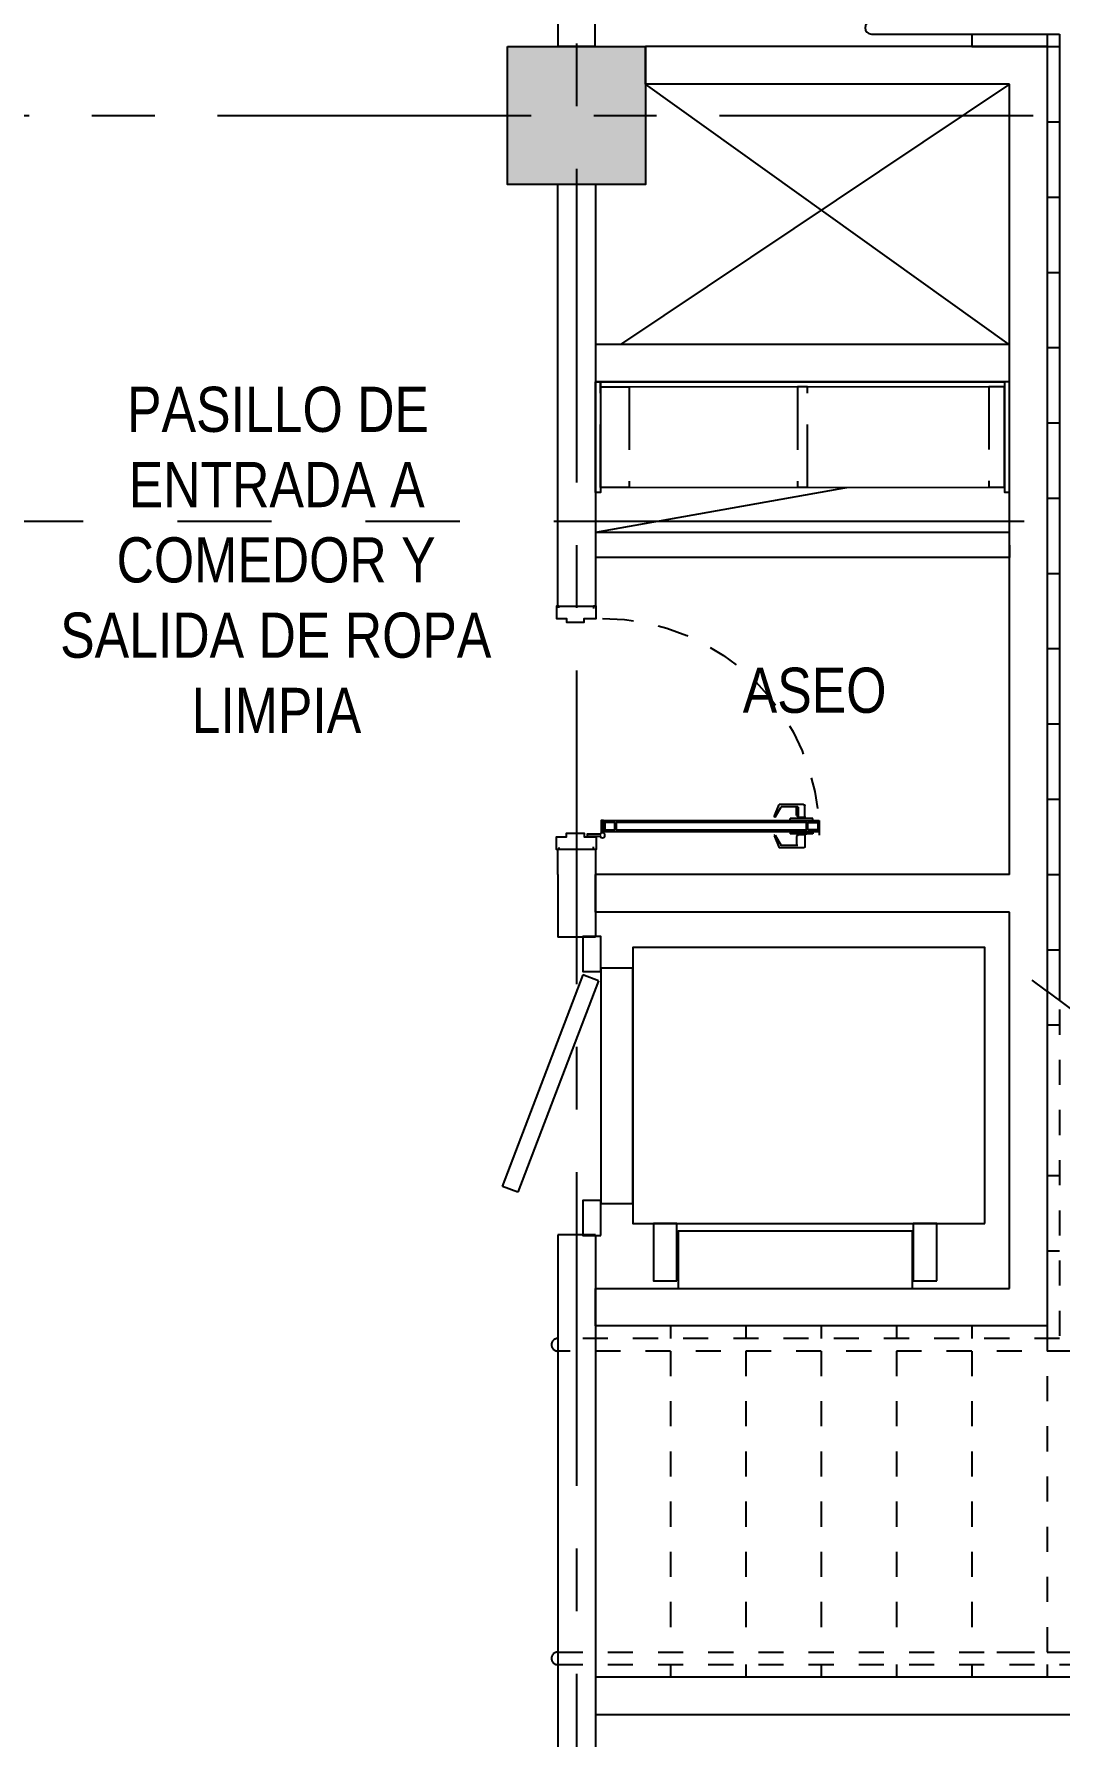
# Model space of a CAD drawing. Extents: x -28 to 149, y -33 to 76.
# Drawn here: x 53.84 to 57.93, y 18.66 to 25.45 of the extents above; entities that cross this region are included whole.
import ezdxf

# ---------------------------------------------------------------- set-up
doc = ezdxf.new("R2010")
doc.units = 0
doc.set_wipeout_variables(frame=1)
for name, pattern in [('CENTER', [2, 1.25, -0.25, 0.25, -0.25]), ('HIDDEN', [0.375, 0.25, -0.125]), ('HIDDEN2', [0.1875, 0.125, -0.0625]), ('PHANTOM2', [1.25, 0.625, -0.125, 0.125, -0.125, 0.125, -0.125]), ('STYLE_01', [0.15, 0.1, -0.05])]:
    doc.linetypes.add(name, pattern=pattern)
for name, color, linetype in [('arq-columnas', 5, 'Continuous'), ('arq-ejes-principales', 1, 'CENTER'), ('arq-equipamiento', 1, 'Continuous'), ('arq-escaleras', 1, 'Continuous'), ('arq-hatch', 252, 'Continuous'), ('arq-indicacion de corte', 5, 'PHANTOM2'), ('arq-mobiliario', 1, 'Continuous'), ('arq-muro', 5, 'Continuous'), ('arq-paredes-liv', 3, 'Continuous'), ('arq-proyeccion', 251, 'STYLE_01'), ('arq-puertas', 2, 'Continuous'), ('arq-san', 1, 'Continuous'), ('arq-text-area', 3, 'Continuous')]:
    doc.layers.add(name, color=color, linetype=linetype)
doc.layers.add('mv', color=191, linetype='Continuous', plot=False)
doc.styles.add('dape 2', font='ARIALN.TTF', dxfattribs={"height": 2.5})

# ---------------------------------------------------------------- blocks, each defined once
blk = doc.blocks.new('A$C72DC1C45')
for p, q in [((-0.1317, -1.5406), (-0.9753, -1.8612)), ((-0.1317, -1.5406), (-0.1087, -1.6028)), ((-0.1087, -1.6028), (-0.9523, -1.9233)), ((-0.9753, -1.8612), (-0.9518, -1.9231))]:
    blk.add_line(p, q)
for points in [[(-1.0991, 0), (0, 0), (0, -1.4037), (-1.0991, -1.4037)], [(-1.3282, -0.1924), (-1.0991, -0.1924), (-1.0991, -0.2859), (-1.3282, -0.2859)], [(-1.3581, -0.2892), (-1.1304, -0.2892), (-1.1304, -1.2223), (-1.3581, -1.2223)], [(-1.3282, -1.228), (-1.0991, -1.228), (-1.0991, -1.3215), (-1.3282, -1.3215)], [(-1.0193, -1.4037), (-0.0821, -1.4037), (-0.0821, -1.5314), (-1.0193, -1.5314)], [(-1.1469, -1.5314), (-1.008, -1.5314), (-1.008, -1.6026), (-1.1469, -1.6026)], [(-0.0947, -1.5314), (0.0442, -1.5314), (0.0442, -1.6026), (-0.0947, -1.6026)]]:
    blk.add_lwpolyline(points, close=True)
blk = doc.blocks.new('*U141')
for p, q in [((-0.1298, -0.7889), (-0.179, -0.8084)), ((-0.179, -0.9054), (-0.179, -0.8084)), ((-0.128, -0.7923), (-0.169, -0.8168)), ((-0.128, -0.7923), (-0.1298, -0.7889)), ((-0.057, -0.7923), (-0.0552, -0.7889)), ((-0.057, -0.7923), (-0.016, -0.8168)), ((-0.0552, -0.7889), (-0.006, -0.8084)), ((-0.006, -0.9054), (-0.006, -0.8084)), ((-0.169, -0.8834), (-0.169, -0.8168)), ((-0.1344, -0.8779), (-0.169, -0.8779)), ((-0.1344, -0.8779), (-0.1275, -0.8854)), ((-0.1275, -0.9154), (-0.1275, -0.8804)), ((-0.1225, -0.8804), (-0.1275, -0.8804)), ((-0.1225, -0.9429), (-0.1225, -0.8529)), ((-0.115, -0.8529), (-0.1225, -0.8529)), ((-0.07, -0.8529), (-0.0625, -0.8529)), ((-0.0625, -0.9429), (-0.0625, -0.8529)), ((-0.0625, -0.8804), (-0.0575, -0.8804)), ((-0.0506, -0.8779), (-0.0575, -0.8854)), ((-0.0575, -0.9154), (-0.0575, -0.8804)), ((-0.0506, -0.8779), (-0.016, -0.8779)), ((-0.016, -0.8834), (-0.016, -0.8168)), ((-0.1275, -0.9104), (-0.174, -0.9104)), ((-0.1275, -0.8854), (-0.167, -0.8854)), ((-0.1225, -0.9154), (-0.1275, -0.9154)), ((-0.115, -0.9429), (-0.1225, -0.9429)), ((-0.07, -0.9429), (-0.0625, -0.9429)), ((-0.0625, -0.9154), (-0.0575, -0.9154)), ((-0.0575, -0.9104), (-0.011, -0.9104))]:
    blk.add_line(p, q)
for points in [[(-0.9627, 0.069), (-0.97, 0.069), (-0.97, 0.079), (-0.92, 0.079), (-0.92, 0.039), (-0.905, 0.039), (-0.905, -0.031), (-0.92, -0.031), (-0.92, -0.079), (-0.97, -0.079), (-0.97, -0.069), (-0.96, -0.069)], [(-0.0073, 0.069), (0, 0.069), (0, 0.079), (-0.05, 0.079), (-0.05, 0.039), (-0.065, 0.039), (-0.065, -0.031), (-0.05, -0.031), (-0.05, -0.079), (0, -0.079), (0, -0.069), (-0.01, -0.069)], [(-0.0513, -0.0953), (-0.0513, -0.0453), (-0.0613, -0.0453), (-0.0613, -0.0953)], [(-0.065, -0.109), (-0.115, -0.109), (-0.115, -0.099), (-0.065, -0.099)]]:
    blk.add_lwpolyline(points)
for points in [[(-0.115, -0.9679), (-0.07, -0.9679), (-0.07, -0.109), (-0.115, -0.109)], [(-0.0775, -0.154), (-0.1075, -0.154), (-0.1075, -0.114), (-0.0775, -0.114)], [(-0.1075, -0.159), (-0.0775, -0.159), (-0.0775, -0.9179), (-0.1075, -0.9179)], [(-0.0775, -0.9229), (-0.1075, -0.9229), (-0.1075, -0.9629), (-0.0775, -0.9629)]]:
    blk.add_lwpolyline(points, close=True)
blk.add_circle((-0.0563, -0.104), 0.01)
at = {"color": 251, "linetype": 'HIDDEN2'}
blk.add_arc((-0.0563, -0.104), 0.864, 180, 270, dxfattribs=at)
for centre, radius, start, end in [((-0.174, -0.9054), 0.005, 180, 270), ((-0.167, -0.8834), 0.002, 180, 270), ((-0.011, -0.9054), 0.005, 270, 0)]:
    blk.add_arc(centre, radius, start, end)
at = {"layer": 'mv'}
blk.add_line((-0.07, -0.968), (-0.0563, -0.968), dxfattribs=at)
for p in [(-0.97, 0), (0, 0), (0, 0), (0, 0), (0, 0), (0, 0), (0, 0), (0, 0), (0, 0), (0, 0)]:
    blk.add_point(p, dxfattribs=at)

msp = doc.modelspace()

# ---------------------------------------------------------------- linework, layer by layer
at = {"layer": 'arq-columnas'}
msp.add_lwpolyline([(55.725, 25.4), (56.275, 25.4), (56.275, 24.85), (55.725, 24.85)], close=True, dxfattribs=at)
at = {"layer": 'arq-ejes-principales'}
for p, q in [((56, 36.9128), (56, -2.6791)), ((-5.4309, 25.125), (59.9297, 25.125))]:
    msp.add_line(p, q, dxfattribs=at)
at = {"layer": 'arq-escaleras'}
for p, q in [((57.175, 25.45), (57.625, 25.45)), ((57.575, 25.45), (57.575, 25.4))]:
    msp.add_line(p, q, dxfattribs=at)
msp.add_arc((57.175, 25.475), 0.025, 90, 270, dxfattribs=at)
at = {"layer": 'arq-hatch'}
msp.add_solid([(55.725, 25.4), (56.275, 25.4), (55.725, 24.85), (56.275, 24.85)], dxfattribs=at)
at = {"layer": 'arq-muro'}
for p, q in [((56.275, 25.25), (56.275, 25.4)), ((57.725, 25.25), (56.275, 25.25)), ((57.725, 22.1), (56.075, 22.1)), ((56.075, 21.95), (56.075, 22.1)), ((57.725, 21.95), (56.075, 21.95)), ((57.725, 20.45), (57.725, 21.95)), ((56.075, 20.45), (57.725, 20.45)), ((56.075, 20.3), (56.075, 20.45))]:
    msp.add_line(p, q, dxfattribs=at)
at = {"layer": 'arq-paredes-liv'}
for p, q in [((55.925, 25.68), (55.925, 25.4)), ((56.073, 25.68), (56.073, 25.4)), ((56.073, 25.4), (55.925, 25.4)), ((55.925, 23.17), (55.925, 24.85)), ((56.075, 24.85), (55.925, 24.85)), ((57.7237, 24.213), (56.075, 24.213)), ((57.7237, 23.463), (56.075, 23.463)), ((56.075, 23.463), (56.075, 23.363)), ((57.7237, 23.463), (57.725, 23.363)), ((57.725, 23.363), (56.075, 23.363)), ((55.925, 23.17), (56.073, 23.17)), ((56.075, 22.2), (55.925, 22.2)), ((55.925, 22.1), (55.925, 22.2)), ((56.075, 22.2), (56.075, 21.85)), ((55.925, 22.1), (55.925, 21.85)), ((56.075, 21.85), (55.925, 21.85)), ((55.925, 20.6637), (55.925, 17.4)), ((56.075, 20.6637), (55.925, 20.6637)), ((56.075, 20.6637), (56.075, 17.4))]:
    msp.add_line(p, q, dxfattribs=at)
at = {"layer": 'arq-proyeccion'}
for p, q in [((56.075, 20.3), (56.075, 20.25)), ((56.375, 20.3), (56.375, 20.25)), ((56.675, 20.3), (56.675, 20.25)), ((56.975, 20.3), (56.975, 20.25)), ((57.275, 20.3), (57.275, 20.25)), ((57.575, 20.3), (57.575, 20.25)), ((56.075, 20.2), (56.075, 19)), ((56.375, 20.2), (56.375, 19)), ((56.675, 20.2), (56.675, 19)), ((56.975, 20.2), (56.975, 19)), ((57.275, 20.2), (57.275, 19)), ((57.575, 20.2), (57.575, 19)), ((56.075, 18.95), (56.075, 18.9)), ((56.075, 18.95), (56.075, 18.9)), ((56.375, 18.95), (56.375, 18.9)), ((56.675, 18.95), (56.675, 18.9)), ((56.975, 18.95), (56.975, 18.9)), ((57.275, 18.95), (57.275, 18.9)), ((57.575, 19), (57.625, 19)), ((57.575, 19), (57.625, 19)), ((57.575, 18.95), (57.575, 18.9))]:
    msp.add_line(p, q, dxfattribs=at)
for centre in [(55.925, 20.225), (55.925, 18.975)]:
    msp.add_arc(centre, 0.025, 90, 270, dxfattribs=at)
at = {"layer": 'arq-san'}
for p, q in [((57.725, 25.25), (56.175, 24.213)), ((57.7237, 24.213), (56.275, 25.25)), ((57.4529, 23.7767), (56.075, 24.063)), ((57.5035, 23.7767), (57.7237, 24.063)), ((57.4557, 23.7089), (56.075, 23.463))]:
    msp.add_line(p, q, dxfattribs=at)
msp.add_circle((57.4782, 23.7438), 0.0415, dxfattribs=at)

# ---------------------------------------------------------------- block references
at = {"layer": 'arq-equipamiento', "xscale": -1, "rotation": 270}
msp.add_blockref('A$C72DC1C45', (57.6276, 21.8081), dxfattribs=at)
at = {"layer": 'arq-puertas', "color": 253, "xscale": -1, "rotation": 90}
msp.add_blockref('*U141', (55.999, 22.2), dxfattribs=at)

# ---------------------------------------------------------------- texts
at = {"layer": 'arq-text-area', "char_height": 0.18, "style": 'dape 2'}
for s, insert, width, attachment_point in [('\\pi0.31175;PASILLO DE \\P\\pi0.31801;ENTRADA A \\P\\pi0.26994;COMEDOR Y \\P\\pi0.045065;SALIDA DE ROPA \\P\\pi0.56904;LIMPIA', (53.8971, 24.0441), 1.800007, 1), ('\\pi0.063938; ASEO', (56.541, 22.7417), 0.749404, 7)]:
    msp.add_mtext(s, dxfattribs=dict(at, insert=insert, width=width, attachment_point=attachment_point))

# ---------------------------------------------------------------- next in the draw order: wipeouts: each hides what was drawn before it
for points in [[(57.875, 18.75), (59.425, 18.75), (59.425, 27.25), (57.8805, 27.25), (57.8805, 18.75)], [(56.0751, 23.623), (56.0951, 23.623), (56.0951, 23.643), (57.7051, 23.6434), (57.7051, 23.6234), (57.7251, 23.6235), (57.725, 24.0635), (56.075, 24.063)]]:
    msp.add_wipeout(points).dxf.layer = 'arq-mobiliario'

# ---------------------------------------------------------------- next in the draw order: hatches: boundary and pattern name
at = {"layer": 'arq-hatch'}
h = msp.add_hatch(dxfattribs=at)
h.set_pattern_fill('LINE', color=8, scale=0.02, angle=45, style=0)
h.set_pattern_definition([(45, (56.22398, 4.97406), (-0.04490128, 0.04490128), [])])
h.paths.add_polyline_path([(56.306, 6.62), (56.176, 6.67), (56.176, 4.4481), (56.306, 4.4966)])
h.paths.add_polyline_path([(56.3053, 4.0878), (56.176, 4.1375), (56.176, 3.9938), (56.0849, 3.9938), (56.1349, 3.8639), (56.3049, 3.8639)])
h.paths.add_polyline_path([(55.7735, 3.9938), (53.9322, 3.9938), (53.9322, 3.8638), (54.1448, 3.8638), (55.1734, 3.8638), (55.7249, 3.8638)])
h.paths.add_polyline_path([(53.9322, 3.9938), (53.8322, 3.9938), (53.8322, 3.8638), (53.9322, 3.8638)])
h.paths.add_polyline_path([(53.8322, 3.9938), (53.5432, 3.9938), (53.5932, 3.8638), (53.8322, 3.8638)])
h.paths.add_polyline_path([(-0.1776, 4.5303), (-0.3076, 4.4803), (-0.3076, 4.2812), (-0.1776, 4.2812)])
h.paths.add_polyline_path([(-0.1776, 4.2812), (-0.3076, 4.2812), (-0.3076, 4.1562), (-0.1776, 4.1562)])
h.paths.add_polyline_path([(0, 4.0803), (-0.1776, 4.0803), (-0.1776, 4.1562), (-0.3076, 4.1562), (-0.3076, 3.9503), (0, 3.9503)])
h.paths.add_polyline_path([(0.2724, 4.0803), (0, 4.0803), (0, 3.9503), (0.2224, 3.9503)])
h.paths.add_polyline_path([(10.3138, 5.6199), (8.2571, 5.6238), (8.2772, 5.57), (8.7716, 5.57), (9.8002, 5.57), (10.2946, 5.57)])
h.paths.add_polyline_path([(10.3446, 5.7), (8.2287, 5.7), (8.2571, 5.6238), (10.3138, 5.6199)])
h.paths.add_polyline_path([(12.7719, 5.7), (10.656, 5.7), (10.6862, 5.6192), (12.7393, 5.6153)])
h.paths.add_polyline_path([(12.7393, 5.6153), (10.6862, 5.6192), (10.7046, 5.57), (11.199, 5.57), (12.2275, 5.57), (12.2275, 5.5701), (12.7219, 5.5701)])
h.paths.add_polyline_path([(13.1, 5.7), (13.0833, 5.7), (13.1, 5.6552)])
h.paths.add_polyline_path([(56.306, 8.6376), (56.1754, 8.6878), (56.1754, 8.1159), (56.1754, 8.0999), (56.1754, 8.05), (56.306, 8.05)])
h.paths.add_polyline_path([(56.306, 8.05), (56.1754, 8.05), (56.1754, 7.2312), (56, 7.2312), (56.175, 7.2256), (56, 7.22), (56.175, 7.22), (56.175, 6.981), (56.306, 7.03)])
h.paths.add_polyline_path([(49.6461, 35.08), (48.5573, 35.08), (48.5087, 34.95), (49.6461, 34.95)])
h.paths.add_polyline_path([(50.5797, 35.08), (49.6461, 35.08), (49.6461, 34.95), (50.6297, 34.95)])
h.paths.add_polyline_path([(51.0789, 35.08), (50.9883, 35.08), (50.9397, 34.95), (51.0789, 34.95)])
h.paths.add_polyline_path([(51.2289, 35.08), (51.0789, 35.08), (51.0789, 34.95), (51.2289, 34.95)])
h.paths.add_polyline_path([(53.0056, 35.08), (51.2289, 35.08), (51.2289, 34.95), (53.0556, 34.95)])
h.paths.add_polyline_path([(20.5106, 35.08), (20, 35.08), (20, 34.9502), (20.5106, 34.9502)])
h.paths.add_polyline_path([(20, 35.08), (19.482, 35.08), (19.482, 34.9502), (20, 34.9502)])
h.paths.add_polyline_path([(42.086, 35.08), (41.0575, 35.08), (41.0575, 34.95), (42.086, 34.95)])
h.paths.add_polyline_path([(41.0575, 35.08), (40.563, 35.08), (40.513, 34.95), (41.0575, 34.95)])
h.paths.add_polyline_path([(42.5804, 35.08), (42.086, 35.08), (42.086, 34.95), (42.629, 34.95)])
edge = h.paths.add_edge_path()
edge.add_line((34.5796, 35.08), (34.4, 35.08))
edge.add_arc((34.4, 34.98), 0.1, 90, 179.99998)
edge.add_line((34.3, 34.98), (34.3, 34.95))
edge.add_line((34.3, 34.95), (34.6282, 34.95))
edge.add_line((34.6282, 34.95), (34.5796, 35.08))
h.paths.add_polyline_path([(37.0056, 35.08), (34.9882, 35.08), (34.9382, 34.95), (37.0541, 34.95)])
h.paths.add_polyline_path([(39.4373, 35.08), (37.4141, 35.08), (37.3641, 34.95), (39.4858, 34.95)])
h.paths.add_polyline_path([(18.573, 35.0802), (17.3999, 35.0802), (17.3999, 34.9502), (18.6216, 34.9502)])
h.paths.add_polyline_path([(19.482, 35.08), (18.9876, 35.08), (18.9391, 34.9502), (19.482, 34.9502)])
h.paths.add_polyline_path([(20.9731, 35.08), (20.5106, 35.08), (20.5106, 34.9502), (20.9731, 34.9502)])
h.paths.add_polyline_path([(8.5108, 34.95), (8.5594, 35.08), (10.5792, 35.08), (10.6292, 34.95)])
edge = h.paths.add_edge_path()
edge.add_line((10.9417, 34.95), (10.9903, 35.08))
edge.add_line((10.9903, 35.08), (13.0077, 35.08))
edge.add_line((13.0077, 35.08), (13.0327, 35.015))
edge.add_line((13.0327, 35.015), (13.0577, 34.95))
edge.add_line((13.0577, 34.95), (10.9417, 34.95))

# ---------------------------------------------------------------- next in the draw order: linework, layer by layer
at = {"layer": 'arq-escaleras'}
for p, q in [((57.175, 25.45), (57.925, 25.45)), ((57.575, 25.4), (57.925, 25.4)), ((57.875, 25.45), (57.875, 21.6331)), ((57.925, 25.45), (57.925, 21.596)), ((57.875, 25.1), (57.925, 25.1)), ((57.875, 24.8), (57.925, 24.8)), ((57.875, 24.5), (57.925, 24.5)), ((57.875, 24.2), (57.925, 24.2)), ((57.875, 23.9), (57.925, 23.9)), ((57.875, 23.6), (57.925, 23.6)), ((57.875, 23.3), (57.925, 23.3)), ((57.875, 23), (57.925, 23)), ((57.875, 22.7), (57.925, 22.7)), ((57.875, 22.4), (57.925, 22.4)), ((57.875, 22.1), (57.925, 22.1)), ((57.875, 21.8), (57.925, 21.8))]:
    msp.add_line(p, q, dxfattribs=at)
msp.add_lwpolyline([(57.8144, 21.678), (58.415, 21.2326), (58.6849, 21.3673), (58.3903, 20.9), (58.531, 21.0476), (59.7937, 20.4144)], dxfattribs=at)
at = {"layer": 'arq-indicacion de corte', "ltscale": 3}
msp.add_line((-7.8406, 23.5085), (63.8, 23.5085), dxfattribs=at)
at = {"layer": 'arq-mobiliario'}
msp.add_line((56.075, 24.063), (56.075, 24.063), dxfattribs=at)
for points in [[(56.0751, 23.623), (56.075, 24.063), (56.095, 24.063), (56.0951, 23.623)], [(56.095, 24.043), (56.095, 24.063), (57.705, 24.0634), (57.705, 24.0434)], [(57.7051, 23.6434), (57.705, 24.0434), (56.095, 24.043), (56.0951, 23.643)], [(57.7251, 23.6235), (57.725, 24.0635), (57.705, 24.0634), (57.7051, 23.6234)]]:
    msp.add_lwpolyline(points, close=True, dxfattribs=at)
at = {"layer": 'arq-mobiliario', "color": 8, "linetype": 'HIDDEN'}
for points in [[(56.0951, 23.643), (56.095, 24.043), (56.21, 24.0431), (56.2101, 23.6431)], [(56.9201, 23.6432), (56.92, 24.0432), (56.88, 24.0432), (56.8801, 23.6432)], [(57.7051, 23.6434), (57.705, 24.0434), (57.643, 24.0434), (57.6431, 23.6434)]]:
    msp.add_lwpolyline(points, close=True, dxfattribs=at)
at = {"layer": 'arq-muro'}
for p, q in [((57.875, 25.4), (56.275, 25.4)), ((57.875, 25.4), (57.875, 20.3)), ((57.725, 22.1), (57.725, 25.25)), ((57.875, 20.3), (56.075, 20.3))]:
    msp.add_line(p, q, dxfattribs=at)
at = {"layer": 'arq-paredes-liv'}
for p, q in [((56.075, 24.85), (56.075, 23.17)), ((56.075, 24.213), (56.075, 24.063)), ((57.7237, 24.213), (57.7237, 24.063)), ((57.7237, 24.063), (56.075, 24.063))]:
    msp.add_line(p, q, dxfattribs=at)
at = {"layer": 'arq-paredes-liv', "linetype": 'ByBlock'}
for p, q in [((59.275, 18.9), (56.075, 18.9)), ((59.275, 18.75), (56.075, 18.75))]:
    msp.add_line(p, q, dxfattribs=at)
at = {"layer": 'arq-proyeccion'}
for p, q in [((57.925, 21.561), (57.925, 20.25)), ((57.875, 21.5), (57.925, 21.5)), ((57.875, 20.9), (57.925, 20.9)), ((57.875, 20.6), (57.925, 20.6)), ((57.875, 20.3), (57.875, 19)), ((57.925, 20.25), (55.925, 20.25)), ((57.975, 20.2), (55.925, 20.2)), ((55.925, 19), (59.175, 19)), ((55.925, 18.95), (59.225, 18.95)), ((57.675, 19), (58.875, 19)), ((57.875, 19), (57.925, 19)), ((57.875, 19), (57.925, 19)), ((57.875, 18.95), (57.875, 18.9))]:
    msp.add_line(p, q, dxfattribs=at)

doc.saveas('drawing.dxf')
